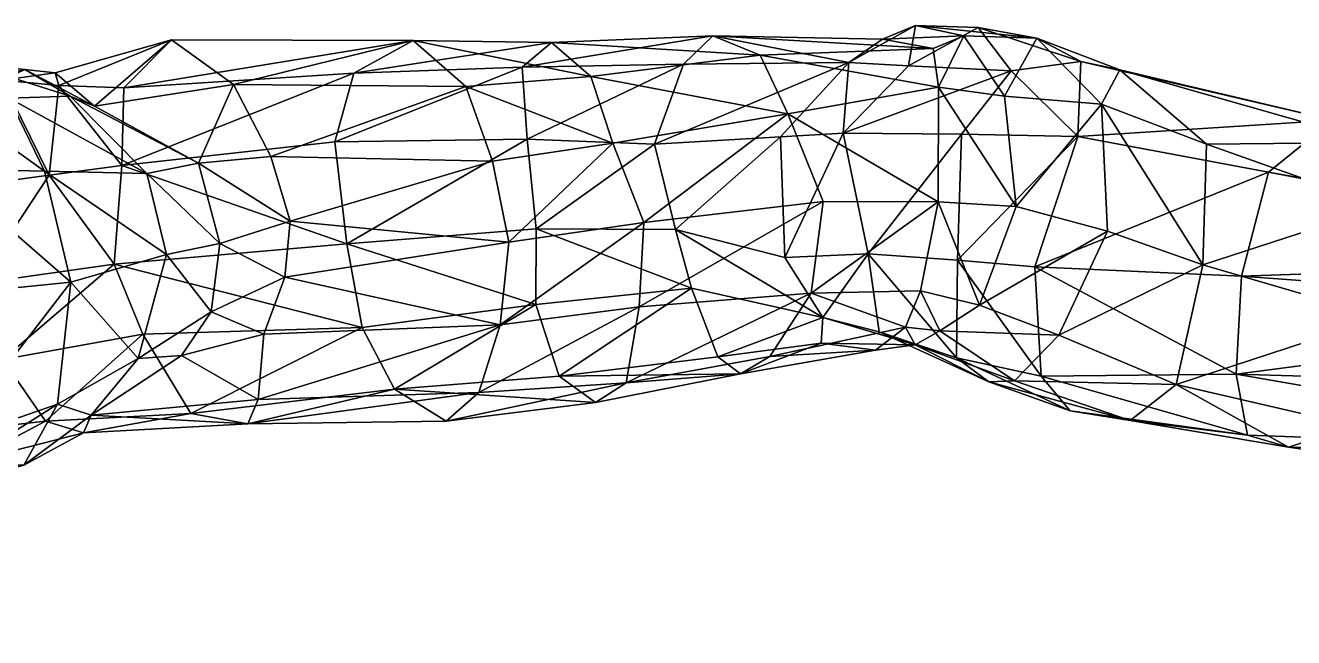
# Model space of a CAD drawing. Extents: x -472 to 472, y -81 to 99.
# Drawn here: x 131 to 303.5, y -10.6 to 72.8 of the extents above; entities that cross this region are included whole.
import ezdxf

# ---------------------------------------------------------------- set-up
doc = ezdxf.new("R2010")
doc.units = 0
doc.header["$MEASUREMENT"] = 0
doc.layers.add('body', color=250, linetype='Continuous')

msp = doc.modelspace()

# ---------------------------------------------------------------- meshes
at = {"layer": 'body'}
mesh = msp.add_polyface(dxfattribs=at)
corners = [(234.72, 60.7, 897.03), (230.97, 68.7, 891.58), (207.94, 65.79, 907.47), (237.89, 36.3, 894.41), (252.76, 36.65, 885.13), (255.16, 48.73, 886.23), (239.54, 48.8, 897.54), (250.72, 31.69, 876.81), (232.28, 27.67, 887.84), (246.63, 28.54, 869.02), (228.29, 25.34, 877.65), (239.26, 29.51, 864.69), (225.19, 27.66, 868.26), (252.05, 29.28, 860.86), (255.38, 31.18, 872.8), (239.48, 32.98, 857.36), (234.33, 41.16, 851.49), (245.65, 41.68, 844.3), (247.16, 31.05, 851.71), (233.74, 57.6, 851.61), (242.26, 58.08, 843.77), (243.02, 67.7, 861.34), (247.61, 70.86, 867.08), (252.07, 72.76, 862.14), (251.15, 67.26, 856.83), (257.78, 40.81, 834.22), (257.66, 27.49, 843.15), (254.48, 69.6, 876.01), (258.68, 71.33, 875.08), (255.2, 64.34, 880.09), (224.55, 71.32, 881.43), (220.52, 67.5, 870.39), (216.6, 56.61, 859.55), (258.36, 57.96, 836.87), (215.15, 45.93, 912.14), (214.5, 34.47, 907.41), (219.47, 44.98, 859.61), (221.64, 36.97, 862.25), (265.1, 66.55, 848.81)]
mesh.append_faces([[corners[k] for k in face] for face in [(0, 1, 2, 0), (3, 4, 5, 3), (5, 6, 3, 5), (7, 4, 3, 7), (3, 8, 7, 3), (9, 7, 8, 9), (8, 10, 9, 8), (11, 9, 10, 11), (10, 12, 11, 10), (7, 9, 13, 7), (13, 14, 7, 13), (15, 16, 17, 15), (17, 18, 15, 17), (16, 19, 20, 16), (20, 17, 16, 20), (21, 22, 23, 21), (23, 24, 21, 23), (17, 25, 26, 17), (26, 18, 17, 26), (22, 27, 28, 22), (5, 29, 0, 5), (0, 6, 5, 0), (29, 27, 1, 29), (1, 0, 29, 1), (27, 22, 30, 27), (30, 1, 27, 30), (30, 22, 21, 30), (21, 31, 30, 21), (21, 19, 32, 21), (17, 20, 33, 17), (6, 34, 35, 6), (35, 3, 6, 35), (19, 16, 36, 19), (36, 16, 15, 36), (15, 37, 36, 15), (15, 11, 12, 15), (12, 37, 15, 12), (21, 24, 20, 21), (20, 19, 21, 20), (20, 24, 38, 20), (11, 15, 13, 11), (13, 9, 11, 13)]], dxfattribs={"vtx2": -1, "vtx3": -1})
mesh.append_faces([[corners[k] for k in face] for face in [(13, 15, 18, 13)]], dxfattribs={"vtx3": -1})
mesh = msp.add_polyface(dxfattribs=at)
corners = [(268.33, 39.9, 826.81), (274.17, 57.65, 828.79), (300.1, 52.77, 819.14), (268.58, 71.02, 869.89), (260.62, 72.47, 856.69), (252.07, 72.76, 862.14), (258.68, 71.33, 875.08), (264.17, 63.13, 877.27), (277.38, 62.02, 873.23), (255.16, 48.73, 886.23), (252.76, 36.65, 885.13), (260.78, 34.66, 880.89), (265.8, 48.11, 882.77), (250.72, 31.69, 876.81), (255.38, 31.18, 872.8), (279.87, 66.71, 862.33), (274.55, 67.84, 853.63), (271.58, 30.6, 875.03), (265.53, 24.36, 866.53), (252.05, 29.28, 860.86), (262.07, 24.23, 854.77), (247.61, 70.86, 867.08), (254.48, 69.6, 876.01), (255.2, 64.34, 880.09), (258.36, 57.96, 836.87), (257.78, 40.81, 834.22), (245.65, 41.68, 844.3), (247.16, 31.05, 851.71), (257.66, 27.49, 843.15), (278.19, 44.77, 877.76), (251.15, 67.26, 856.83), (265.1, 66.55, 848.81), (269.19, 25, 833.96), (273.13, 20.3, 846.33), (281.29, 18.96, 855.8), (287.54, 23.87, 865.91), (242.26, 58.08, 843.77)]
mesh.append_faces([[corners[k] for k in face] for face in [(0, 1, 2, 0), (3, 4, 5, 3), (5, 6, 3, 5), (7, 8, 3, 7), (3, 6, 7, 3), (9, 10, 11, 9), (11, 12, 9, 11), (10, 13, 14, 10), (14, 11, 10, 14), (3, 15, 16, 3), (16, 4, 3, 16), (17, 11, 14, 17), (14, 18, 17, 14), (19, 20, 18, 19), (18, 14, 19, 18), (6, 5, 21, 6), (6, 22, 23, 6), (23, 7, 6, 23), (23, 9, 12, 23), (12, 7, 23, 12), (24, 25, 26, 24), (27, 28, 20, 27), (20, 19, 27, 20), (8, 7, 12, 8), (12, 29, 8, 12), (29, 12, 11, 29), (11, 17, 29, 11), (30, 5, 4, 30), (4, 31, 30, 4), (1, 0, 25, 1), (25, 24, 1, 25), (25, 0, 32, 25), (32, 28, 25, 32), (28, 32, 33, 28), (33, 20, 28, 33), (20, 33, 34, 20), (34, 18, 20, 34), (18, 34, 35, 18), (35, 17, 18, 35), (31, 24, 36, 31), (1, 24, 31, 1), (31, 16, 1, 31)]], dxfattribs={"vtx2": -1, "vtx3": -1})
mesh.append_faces([[corners[k] for k in face] for face in [(8, 15, 3, 8), (16, 31, 4, 16)]], dxfattribs={"vtx3": -1})
mesh = msp.add_polyface(dxfattribs=at)
corners = [(120.6, 36.15, 993.72), (119.5, 53.25, 992.13), (100.14, 53.99, 998.94), (128.85, 62.83, 967.94), (123.14, 67.57, 951.04), (112.68, 67, 958.98), (117.86, 64.2, 976.55), (137.13, 63.1, 957.52), (130.96, 66.77, 947.49), (133.66, 52.91, 976.28), (147.57, 52.58, 960.98), (137.24, 37.82, 978.73), (150.22, 41.56, 962.03), (146.39, 27.42, 959.1), (111.17, 48.3, 927.67), (126.53, 51.34, 916.64), (124.53, 37.65, 917.26), (113.39, 34.89, 926.76), (140.45, 61.78, 953.35), (135.1, 66.29, 943.74), (154.58, 53.99, 951.96), (157.48, 43.07, 952.01), (143.13, 40.25, 904.77), (147.02, 30.71, 907.33), (127.97, 27.3, 920.45), (117.24, 63.44, 935.96), (127.94, 65.3, 929.04), (134.26, 52.35, 911.13), (135.6, 64.59, 925.2), (144.14, 53.69, 903.41), (107.49, 60.66, 938.97), (156.3, 33.77, 952.27), (111.69, 30.61, 262.88), (116.23, 64.24, 262.6), (116.93, 63.18, 300.92), (111.7, 26.7, 299.68), (144.45, 64.25, 918.52), (150.92, 70.8, 931.64), (159.36, 64.7, 940.14)]
mesh.append_faces([[corners[k] for k in face] for face in [(0, 1, 2, 0), (3, 4, 5, 3), (5, 6, 3, 5), (7, 8, 4, 7), (4, 3, 7, 4), (3, 9, 10, 3), (10, 7, 3, 10), (9, 11, 12, 9), (12, 10, 9, 12), (13, 12, 11, 13), (14, 15, 16, 14), (16, 17, 14, 16), (8, 7, 18, 8), (18, 19, 8, 18), (20, 18, 7, 20), (7, 10, 20, 7), (10, 12, 21, 10), (22, 23, 24, 22), (24, 16, 22, 24), (25, 26, 15, 25), (15, 14, 25, 15), (27, 22, 16, 27), (16, 15, 27, 16), (28, 29, 27, 28), (27, 26, 28, 27), (11, 9, 1, 11), (1, 0, 11, 1), (9, 3, 6, 9), (6, 1, 9, 6), (4, 25, 30, 4), (25, 4, 8, 25), (8, 26, 25, 8), (19, 28, 26, 19), (26, 8, 19, 26), (12, 13, 31, 12), (32, 33, 34, 32), (34, 35, 32, 34), (37, 36, 28, 37), (28, 19, 37, 28), (18, 38, 37, 18), (37, 19, 18, 37)]], dxfattribs={"vtx2": -1, "vtx3": -1})
mesh.append_faces([[corners[k] for k in face] for face in [(22, 27, 29, 22), (29, 28, 36, 29), (26, 27, 15, 26)]], dxfattribs={"vtx3": -1})
mesh = msp.add_polyface(dxfattribs=at)
corners = [(157.48, 43.07, 952.01), (154.58, 53.99, 951.96), (147.57, 52.58, 960.98), (161.29, 18.52, 924.92), (162.72, 21.83, 938.17), (140, 19.69, 951.36), (153.53, 19.92, 911.64), (138.94, 17.31, 942.04), (144.14, 53.69, 903.41), (173.11, 56.93, 882.33), (174.74, 43.04, 884.2), (143.13, 40.25, 904.77), (176.85, 31.65, 886.29), (147.02, 30.71, 907.33), (181.26, 23.24, 890.68), (188.25, 18.9, 902.09), (192.71, 22.81, 914.63), (195.62, 31.98, 920.33), (163.46, 30.72, 941.7), (166.31, 38.48, 943.23), (175.73, 66.24, 898.65), (144.45, 64.25, 918.52), (167.05, 46.1, 944.31), (194.58, 54.28, 924.24), (164.43, 54.93, 944.28), (190.92, 64.46, 921.31), (159.36, 64.7, 940.14), (150.92, 70.8, 931.64), (183.76, 70.71, 912.48), (202.61, 70.41, 896.8), (198.62, 67.08, 882.41), (199.28, 57.26, 867.01), (200.5, 45.08, 868.1), (200.45, 34.75, 871.81), (196.77, 43.27, 923.33), (156.3, 33.77, 952.27), (150.22, 41.56, 962.03), (140.45, 61.78, 953.35), (152.28, 27.83, 951.29)]
mesh.append_faces([[corners[k] for k in face] for face in [(0, 1, 2, 0), (3, 4, 5, 3), (6, 3, 7, 6), (8, 9, 10, 8), (10, 11, 8, 10), (11, 10, 12, 11), (12, 13, 11, 12), (12, 14, 6, 12), (6, 13, 12, 6), (14, 15, 3, 14), (3, 6, 14, 3), (3, 15, 16, 3), (16, 4, 3, 16), (4, 16, 17, 4), (17, 18, 4, 17), (19, 18, 17, 19), (20, 9, 8, 20), (8, 21, 20, 8), (24, 23, 25, 24), (25, 26, 24, 25), (21, 27, 28, 21), (28, 20, 21, 28), (26, 25, 28, 26), (28, 27, 26, 28), (20, 28, 29, 20), (9, 20, 30, 9), (10, 9, 31, 10), (10, 32, 33, 10), (33, 12, 10, 33), (14, 12, 33, 14), (22, 19, 34, 22), (35, 0, 36, 35), (1, 24, 26, 1), (26, 37, 1, 26), (22, 24, 1, 22), (1, 0, 22, 1), (19, 22, 0, 19), (0, 35, 19, 0), (18, 19, 35, 18), (35, 38, 18, 35), (4, 18, 38, 4), (38, 5, 4, 38)]], dxfattribs={"vtx2": -1, "vtx3": -1})
mesh.append_faces([[corners[k] for k in face] for face in [(22, 23, 24, 22)]], dxfattribs={"vtx3": -1})
mesh = msp.add_polyface(dxfattribs=at)
corners = [(195.62, 31.98, 920.33), (196.77, 43.27, 923.33), (166.31, 38.48, 943.23), (198.62, 67.08, 882.41), (202.61, 70.41, 896.8), (224.55, 71.32, 881.43), (220.52, 67.5, 870.39), (207.94, 65.79, 907.47), (210.91, 56.71, 911.96), (234.72, 60.7, 897.03), (215.15, 45.93, 912.14), (239.54, 48.8, 897.54), (203.63, 25.01, 877.24), (200.45, 34.75, 871.81), (221.64, 36.97, 862.25), (225.19, 27.66, 868.26), (200.5, 45.08, 868.1), (219.47, 44.98, 859.61), (199.28, 57.26, 867.01), (216.6, 56.61, 859.55), (230.97, 68.7, 891.58), (243.02, 67.7, 861.34), (194.58, 54.28, 924.24), (190.92, 64.46, 921.31), (183.76, 70.71, 912.48), (175.73, 66.24, 898.65), (173.11, 56.93, 882.33), (237.89, 36.3, 894.41), (214.5, 34.47, 907.41), (212.74, 24.11, 900.05), (232.28, 27.67, 887.84), (208.57, 21.44, 888.24), (228.29, 25.34, 877.65), (174.74, 43.04, 884.2), (181.26, 23.24, 890.68), (188.25, 18.9, 902.09), (192.71, 22.81, 914.63), (233.74, 57.6, 851.61), (167.05, 46.1, 944.31)]
mesh.append_faces([[corners[k] for k in face] for face in [(0, 1, 2, 0), (3, 4, 5, 3), (5, 6, 3, 5), (7, 8, 9, 7), (10, 11, 9, 10), (9, 8, 10, 9), (12, 13, 14, 12), (14, 15, 12, 14), (16, 17, 14, 16), (14, 13, 16, 14), (16, 18, 19, 16), (19, 17, 16, 19), (18, 3, 6, 18), (6, 19, 18, 6), (4, 7, 20, 4), (20, 5, 4, 20), (19, 6, 21, 19), (1, 10, 8, 1), (8, 22, 1, 8), (8, 7, 23, 8), (23, 22, 8, 23), (7, 4, 24, 7), (24, 23, 7, 24), (4, 3, 25, 4), (3, 18, 26, 3), (27, 28, 29, 27), (29, 30, 27, 29), (29, 31, 32, 29), (32, 30, 29, 32), (12, 15, 32, 12), (32, 31, 12, 32), (18, 16, 33, 18), (13, 12, 34, 13), (34, 12, 31, 34), (31, 35, 34, 31), (35, 31, 29, 35), (29, 36, 35, 29), (36, 29, 28, 36), (28, 0, 36, 28), (0, 28, 10, 0), (10, 1, 0, 10), (17, 19, 37, 17), (1, 22, 38, 1)]], dxfattribs={"vtx2": -1, "vtx3": -1})
mesh = msp.add_polyface(dxfattribs=at)
corners = [(308.85, 59.87, 834.49), (314.6, 56.82, 843.74), (370.84, 33.93, 809.34), (370.7, 39.28, 800.57), (315.55, 48.11, 852.21), (369.99, 26.15, 814.25), (315.5, 33.06, 852.35), (366.57, 16.18, 814.54), (311.84, 18.25, 848.63), (360.64, 8.32, 809.65), (302.81, 15.35, 840.87), (356.1, 7.6, 803.19), (297.22, 16.99, 830.87), (355.59, 14.92, 796.05), (295.69, 25.31, 818.94), (296.4, 38.62, 813.63), (361.01, 33.84, 789.08), (357.34, 23.47, 793.61), (300.1, 52.77, 819.14), (365.42, 41, 793.14), (279.87, 66.71, 862.33), (274.55, 67.84, 853.63), (291.65, 56.6, 866.79), (291.18, 40.15, 869.18), (268.33, 39.9, 826.81), (274.17, 57.65, 828.79), (269.19, 25, 833.96), (281.29, 18.96, 855.8), (273.13, 20.3, 846.33), (287.54, 23.87, 865.91), (277.38, 62.02, 873.23), (278.19, 44.77, 877.76), (271.58, 30.6, 875.03)]
mesh.append_faces([[corners[k] for k in face] for face in [(0, 1, 2, 0), (2, 3, 0, 2), (1, 4, 5, 1), (4, 6, 7, 4), (7, 5, 4, 7), (6, 8, 9, 6), (9, 7, 6, 9), (8, 10, 11, 8), (11, 9, 8, 11), (10, 12, 13, 10), (13, 11, 10, 13), (14, 15, 16, 14), (16, 17, 14, 16), (15, 18, 19, 15), (19, 16, 15, 19), (18, 0, 3, 18), (3, 19, 18, 3), (14, 17, 13, 14), (13, 12, 14, 13), (20, 1, 0, 20), (0, 21, 20, 0), (22, 4, 1, 22), (1, 20, 22, 1), (23, 6, 4, 23), (4, 22, 23, 4), (18, 15, 24, 18), (0, 18, 25, 0), (25, 21, 0, 25), (24, 15, 14, 24), (14, 26, 24, 14), (12, 10, 27, 12), (27, 28, 12, 27), (10, 8, 29, 10), (29, 27, 10, 29), (29, 8, 6, 29), (6, 23, 29, 6), (26, 14, 12, 26), (12, 28, 26, 12), (30, 31, 23, 30), (23, 22, 30, 23), (32, 29, 23, 32), (23, 31, 32, 23)]], dxfattribs={"vtx2": -1, "vtx3": -1})
mesh.append_faces([[corners[k] for k in face] for face in [(20, 30, 22, 20)]], dxfattribs={"vtx3": -1})
mesh = msp.add_polyface(dxfattribs=at)
corners = [(112.46, 27.93, 517.98), (116.69, 27.47, 580.51), (112.56, -10.57, 582.67), (111.98, 26.79, 619.8), (109.12, -6.22, 622.3), (116.08, 16.91, 938.59), (123.14, 13.27, 949.62), (107.75, 8.28, 954.52), (137.24, 37.82, 978.73), (135.42, 21.21, 971.86), (146.39, 27.42, 959.1), (130.85, 12.9, 959.32), (140, 19.69, 951.36), (138.94, 17.31, 942.04), (133.78, 18.89, 929.13), (113.9, 25.28, 930.63), (127.97, 27.3, 920.45), (113.39, 34.89, 926.76), (124.53, 37.65, 917.26), (161.29, 18.52, 924.92), (153.53, 19.92, 911.64), (147.02, 30.71, 907.33), (115.85, 8.76, 967.87), (120.41, 16.01, 985.22), (120.6, 36.15, 993.72), (152.28, 27.83, 951.29), (156.3, 33.77, 952.27), (119.37, 14.79, 23.83), (118.23, 21.06, 16.78), (108.08, 33.8, 46.37), (120.96, 6.96, 14.56), (119.82, 9.31, 10.45), (111.72, 5.99, 40.62), (114.76, -0.55, 21.82), (118.58, 3.04, 20.22), (120.2, 0.49, 13.05), (117.79, -3.22, 17.04), (118.43, 2.36, 8.34), (110.31, 0.93, 3.42), (118.41, 11.37, 5.98), (116.96, 3.22, 4.82), (115.17, 22.94, 12.25), (105.32, 34.43, 43.45), (120.4, -3.29, 6.41)]
mesh.append_faces([[corners[k] for k in face] for face in [(27, 33, 34, 27)]], dxfattribs={"vtx0": -1, "vtx2": -1, "vtx3": -1})
mesh.append_faces([[corners[k] for k in face] for face in [(27, 34, 30, 27)]], dxfattribs={"vtx0": -1, "vtx3": -1})
mesh.append_faces([[corners[k] for k in face] for face in [(0, 1, 2, 0), (1, 3, 4, 1), (5, 6, 7, 5), (8, 9, 10, 8), (9, 11, 12, 9), (12, 10, 9, 12), (11, 6, 13, 11), (13, 12, 11, 13), (6, 5, 14, 6), (14, 13, 6, 14), (5, 15, 16, 5), (16, 14, 5, 16), (15, 17, 18, 15), (18, 16, 15, 18), (12, 13, 19, 12), (13, 14, 20, 13), (14, 16, 21, 14), (21, 20, 14, 21), (6, 11, 22, 6), (22, 7, 6, 22), (22, 11, 9, 22), (9, 23, 22, 9), (23, 9, 8, 23), (8, 24, 23, 8), (10, 12, 25, 10), (25, 26, 10, 25), (27, 28, 29, 27), (28, 27, 30, 28), (30, 31, 28, 30), (27, 32, 33, 27), (35, 30, 34, 35), (34, 36, 35, 34), (31, 30, 35, 31), (35, 37, 31, 35), (38, 39, 40, 38), (28, 41, 42, 28), (31, 39, 41, 31), (41, 28, 31, 41), (40, 39, 31, 40), (31, 37, 40, 31)]], dxfattribs={"vtx2": -1, "vtx3": -1})
mesh.append_faces([[corners[k] for k in face] for face in [(37, 43, 40, 37)]], dxfattribs={"vtx3": -1})

doc.saveas('drawing.dxf')
